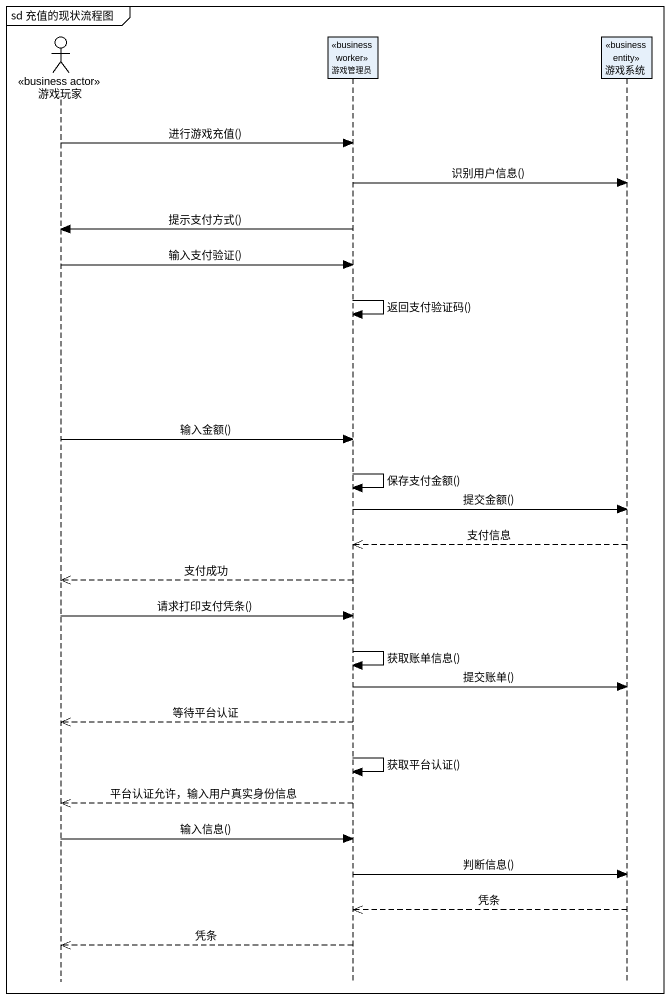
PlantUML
@startuml
mainframe sd 充值的现状流程图
hide footbox
actor 游戏玩家 <<business actor>>
participant 游戏管理员 <<business worker>>
participant 游戏系统 <<business entity>>

游戏玩家 -> 游戏管理员 : 进行游戏充值()
游戏管理员 -> 游戏系统 : 识别用户信息()
游戏管理员 -> 游戏玩家 : 提示支付方式()
游戏玩家 -> 游戏管理员 : 输入支付验证()
游戏管理员 -> 游戏管理员 : 返回支付验证码()
游戏玩家 -> 游戏管理员 : 输入金额()
游戏管理员 -> 游戏管理员 : 保存支付金额()
游戏管理员 -> 游戏系统 : 提交金额()
游戏系统 -->> 游戏管理员 : 支付信息
游戏管理员 -->> 游戏玩家 : 支付成功
游戏玩家 -> 游戏管理员 : 请求打印支付凭条()
游戏管理员 -> 游戏管理员 : 获取账单信息()
游戏管理员 -> 游戏系统 : 提交账单()
游戏管理员 -->> 游戏玩家 : 等待平台认证
游戏管理员 -> 游戏管理员 : 获取平台认证()
游戏管理员 -->> 游戏玩家 : 平台认证允许，输入用户真实身份信息
游戏玩家 -> 游戏管理员 : 输入信息()
游戏管理员 -> 游戏系统 : 判断信息()
游戏系统 -->> 游戏管理员 : 凭条
游戏管理员 -->> 游戏玩家 : 凭条
@enduml
